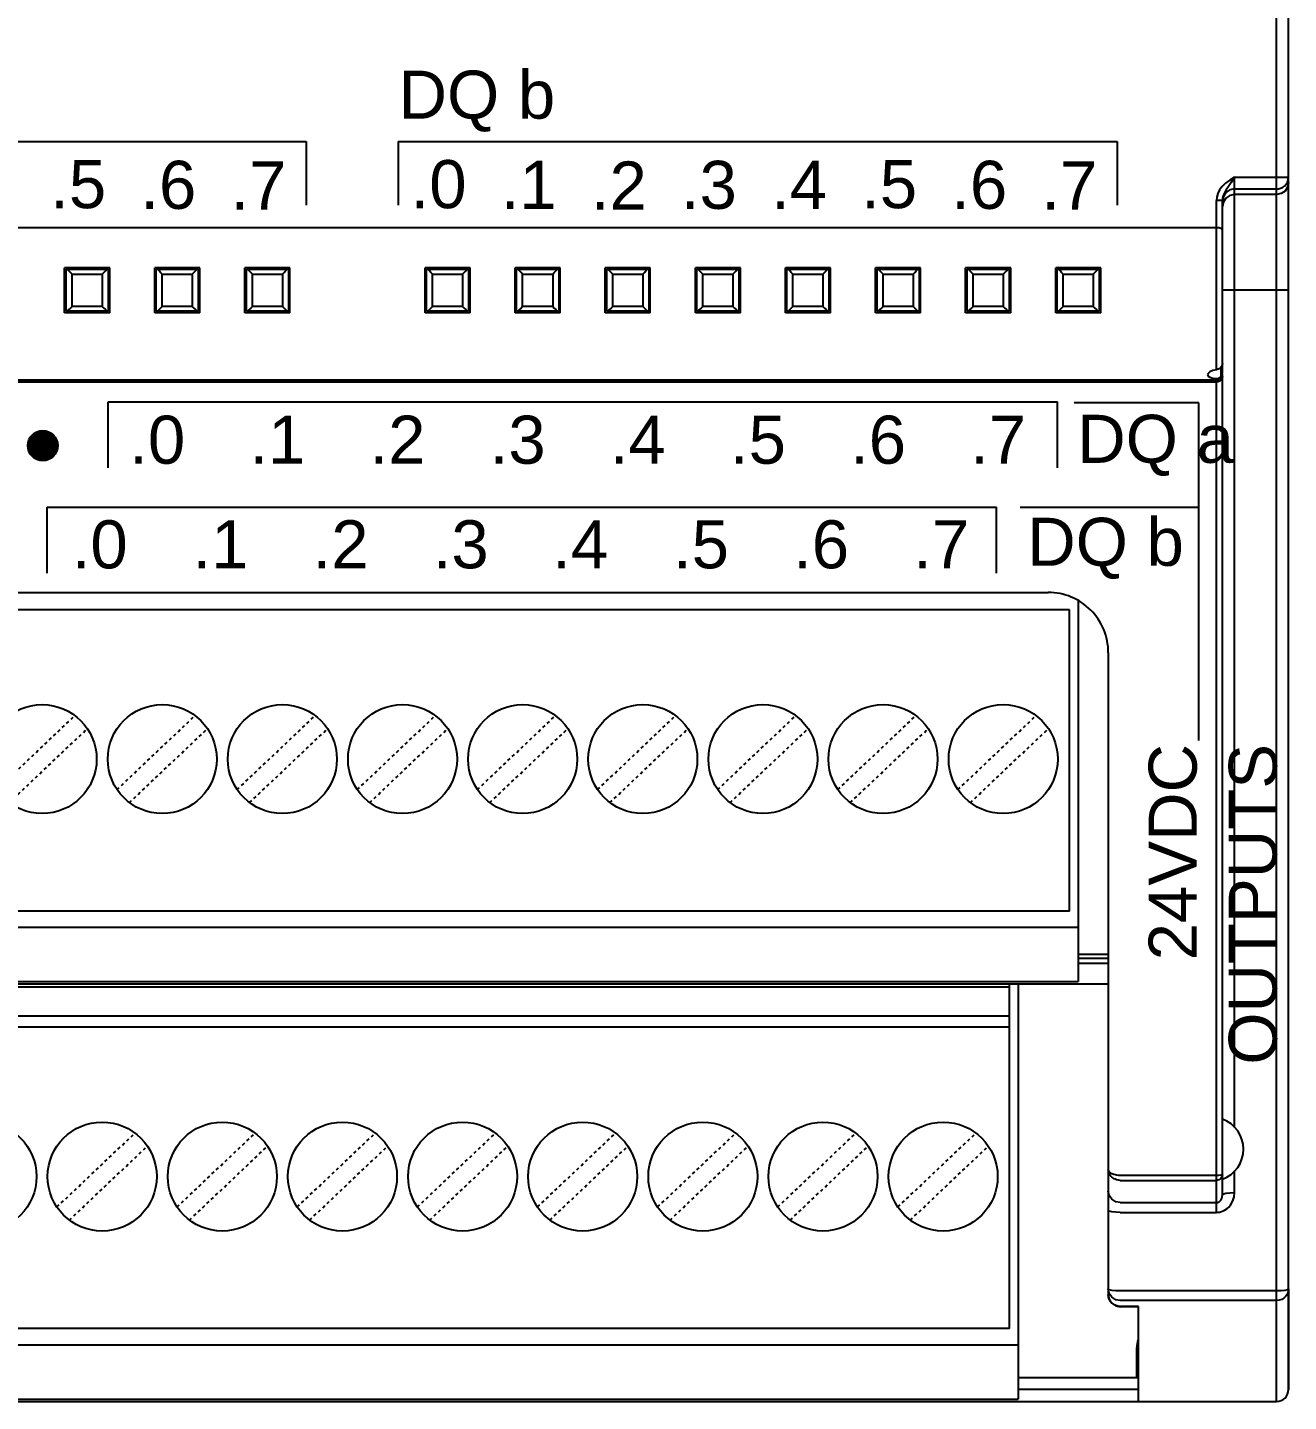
# Model space of a CAD drawing. Header units: inches. Extents: x 57 to 2760, y -193 to 2149.
# Drawn here: x 327.99 to 369.97, y 1373.68 to 1419.43 of the extents above; entities that cross this region are included whole.
import ezdxf

# ---------------------------------------------------------------- set-up
doc = ezdxf.new("R2010")
doc.units = ezdxf.units.IN
doc.header["$MEASUREMENT"] = 0
doc.linetypes.add('DOT', pattern=[0.2, 0.1, -0.1])
doc.styles.get("Standard").update_dxf_attribs({"font": 'arial.ttf'})

msp = doc.modelspace()

# ---------------------------------------------------------------- linework, layer by layer
at = {"color": 7, "linetype": 'Continuous'}
for p, q in [((369.57329, 1373.68422), (369.57329, 1473.68422)), ((369.97329, 1374.08422), (369.97329, 1473.28422)), ((369.97329, 1414.27052), (369.97329, 1433.09792)), ((368.17329, 1382.807), (368.17329, 1414.44652)), ((368.17329, 1414.44652), (369.57329, 1414.44652)), ((369.9639, 1414.3695), (369.97329, 1414.45532)), ((367.77329, 1407.93337), (367.77329, 1413.67634)), ((368.17329, 1414.05684), (369.57329, 1414.05684)), ((369.57329, 1413.87204), (368.17329, 1413.87204)), ((367.67329, 1413.67221), (367.57329, 1413.67157)), ((367.57329, 1408.03858), (367.57329, 1413.67157)), ((367.80373, 1413.62605), (367.77329, 1413.47356)), ((367.57329, 1412.76809), (302.37329, 1412.76809)), ((329.22329, 1409.93422), (329.22329, 1411.43422)), ((330.72329, 1411.43422), (329.22329, 1411.43422)), ((330.72329, 1409.93422), (330.72329, 1411.43422)), ((332.22329, 1409.93422), (332.22329, 1411.43422)), ((333.72329, 1411.43422), (332.22329, 1411.43422)), ((333.72329, 1409.93422), (333.72329, 1411.43422)), ((335.22329, 1409.93422), (335.22329, 1411.43422)), ((336.72329, 1411.43422), (335.22329, 1411.43422)), ((336.72329, 1409.93422), (336.72329, 1411.43422)), ((341.22329, 1409.93422), (341.22329, 1411.43422)), ((342.72329, 1411.43422), (341.22329, 1411.43422)), ((342.72329, 1409.93422), (342.72329, 1411.43422)), ((344.22329, 1409.93422), (344.22329, 1411.43422)), ((345.72329, 1411.43422), (344.22329, 1411.43422)), ((345.72329, 1409.93422), (345.72329, 1411.43422)), ((347.22329, 1409.93422), (347.22329, 1411.43422)), ((348.72329, 1411.43422), (347.22329, 1411.43422)), ((348.72329, 1409.93422), (348.72329, 1411.43422)), ((350.22329, 1409.93422), (350.22329, 1411.43422)), ((351.72329, 1411.43422), (350.22329, 1411.43422)), ((351.72329, 1409.93422), (351.72329, 1411.43422)), ((353.22329, 1409.93422), (353.22329, 1411.43422)), ((354.72329, 1411.43422), (353.22329, 1411.43422)), ((354.72329, 1409.93422), (354.72329, 1411.43422)), ((356.22329, 1409.93422), (356.22329, 1411.43422)), ((357.72329, 1411.43422), (356.22329, 1411.43422)), ((357.72329, 1409.93422), (357.72329, 1411.43422)), ((359.22329, 1409.93422), (359.22329, 1411.43422)), ((360.72329, 1411.43422), (359.22329, 1411.43422)), ((360.72329, 1409.93422), (360.72329, 1411.43422)), ((362.22329, 1409.93422), (362.22329, 1411.43422)), ((363.72329, 1411.43422), (362.22329, 1411.43422)), ((363.72329, 1409.93422), (363.72329, 1411.43422)), ((329.27329, 1409.98422), (329.27329, 1411.38422)), ((329.27329, 1411.38422), (330.67329, 1411.38422)), ((329.47329, 1411.21993), (330.47329, 1411.21993)), ((329.47336, 1410.1485), (329.47336, 1411.21993)), ((330.47321, 1411.21993), (330.47321, 1410.1485)), ((330.67329, 1411.38422), (330.67329, 1409.98422)), ((332.27329, 1409.98422), (332.27329, 1411.38422)), ((332.27329, 1411.38422), (333.67329, 1411.38422)), ((332.47329, 1411.21993), (333.47329, 1411.21993)), ((332.47336, 1410.1485), (332.47336, 1411.21993)), ((333.47321, 1411.21993), (333.47321, 1410.1485)), ((333.67329, 1411.38422), (333.67329, 1409.98422)), ((335.27329, 1409.98422), (335.27329, 1411.38422)), ((335.27329, 1411.38422), (336.67329, 1411.38422)), ((335.47329, 1411.21993), (336.47329, 1411.21993)), ((335.47336, 1410.1485), (335.47336, 1411.21993)), ((336.47321, 1411.21993), (336.47321, 1410.1485)), ((336.67329, 1411.38422), (336.67329, 1409.98422)), ((336.67329, 1411.18422), (336.72329, 1411.18422)), ((341.22329, 1411.18422), (341.27329, 1411.18422)), ((341.27329, 1409.98422), (341.27329, 1411.38422)), ((341.27329, 1411.38422), (342.67329, 1411.38422)), ((341.47329, 1411.21993), (342.47329, 1411.21993)), ((341.47336, 1410.1485), (341.47336, 1411.21993)), ((342.47321, 1411.21993), (342.47321, 1410.1485)), ((342.67329, 1411.38422), (342.67329, 1409.98422)), ((344.27329, 1409.98422), (344.27329, 1411.38422)), ((344.27329, 1411.38422), (345.67329, 1411.38422)), ((344.47329, 1411.21993), (345.47329, 1411.21993)), ((344.47336, 1410.1485), (344.47336, 1411.21993)), ((345.47321, 1411.21993), (345.47321, 1410.1485)), ((345.67329, 1411.38422), (345.67329, 1409.98422)), ((347.27329, 1409.98422), (347.27329, 1411.38422)), ((347.27329, 1411.38422), (348.67329, 1411.38422)), ((347.47329, 1411.21993), (348.47329, 1411.21993)), ((347.47336, 1410.1485), (347.47336, 1411.21993)), ((348.47321, 1411.21993), (348.47321, 1410.1485)), ((348.67329, 1411.38422), (348.67329, 1409.98422)), ((350.27329, 1409.98422), (350.27329, 1411.38422)), ((350.27329, 1411.38422), (351.67329, 1411.38422)), ((350.47329, 1411.21993), (351.47329, 1411.21993)), ((350.47336, 1410.1485), (350.47336, 1411.21993)), ((351.47321, 1411.21993), (351.47321, 1410.1485)), ((351.67329, 1411.38422), (351.67329, 1409.98422)), ((353.27329, 1409.98422), (353.27329, 1411.38422)), ((353.27329, 1411.38422), (354.67329, 1411.38422)), ((353.47329, 1411.21993), (354.47329, 1411.21993)), ((353.47336, 1410.1485), (353.47336, 1411.21993)), ((354.47321, 1411.21993), (354.47321, 1410.1485)), ((354.67329, 1411.38422), (354.67329, 1409.98422)), ((356.27329, 1409.98422), (356.27329, 1411.38422)), ((356.27329, 1411.38422), (357.67329, 1411.38422)), ((356.47329, 1411.21993), (357.47329, 1411.21993)), ((356.47336, 1410.1485), (356.47336, 1411.21993)), ((357.47321, 1411.21993), (357.47321, 1410.1485)), ((357.67329, 1411.38422), (357.67329, 1409.98422)), ((359.27329, 1409.98422), (359.27329, 1411.38422)), ((359.27329, 1411.38422), (360.67329, 1411.38422)), ((359.47329, 1411.21993), (360.47329, 1411.21993)), ((359.47336, 1410.1485), (359.47336, 1411.21993)), ((360.47321, 1411.21993), (360.47321, 1410.1485)), ((360.67329, 1411.38422), (360.67329, 1409.98422)), ((362.27329, 1409.98422), (362.27329, 1411.38422)), ((362.27329, 1411.38422), (363.67329, 1411.38422)), ((362.47329, 1411.21993), (363.47329, 1411.21993)), ((362.47336, 1410.1485), (362.47336, 1411.21993)), ((363.47321, 1411.21993), (363.47321, 1410.1485)), ((363.67329, 1411.38422), (363.67329, 1409.98422)), ((363.67329, 1411.18422), (363.72329, 1411.18422)), ((369.97329, 1410.68422), (367.77329, 1410.68422)), ((330.47329, 1410.1485), (329.47329, 1410.1485)), ((333.47329, 1410.1485), (332.47329, 1410.1485)), ((336.47329, 1410.1485), (335.47329, 1410.1485)), ((336.67329, 1410.18422), (336.72329, 1410.18422)), ((341.22329, 1410.18422), (341.27329, 1410.18422)), ((342.47329, 1410.1485), (341.47329, 1410.1485)), ((345.47329, 1410.1485), (344.47329, 1410.1485)), ((348.47329, 1410.1485), (347.47329, 1410.1485)), ((351.47329, 1410.1485), (350.47329, 1410.1485)), ((354.47329, 1410.1485), (353.47329, 1410.1485)), ((357.47329, 1410.1485), (356.47329, 1410.1485)), ((360.47329, 1410.1485), (359.47329, 1410.1485)), ((363.47329, 1410.1485), (362.47329, 1410.1485)), ((363.67329, 1410.18422), (363.72329, 1410.18422)), ((330.72329, 1409.93422), (329.22329, 1409.93422)), ((330.67329, 1409.98422), (329.27329, 1409.98422)), ((333.72329, 1409.93422), (332.22329, 1409.93422)), ((333.67329, 1409.98422), (332.27329, 1409.98422)), ((336.72329, 1409.93422), (335.22329, 1409.93422)), ((336.67329, 1409.98422), (335.27329, 1409.98422)), ((342.72329, 1409.93422), (341.22329, 1409.93422)), ((342.67329, 1409.98422), (341.27329, 1409.98422)), ((345.72329, 1409.93422), (344.22329, 1409.93422)), ((345.67329, 1409.98422), (344.27329, 1409.98422)), ((348.72329, 1409.93422), (347.22329, 1409.93422)), ((348.67329, 1409.98422), (347.27329, 1409.98422)), ((351.72329, 1409.93422), (350.22329, 1409.93422)), ((351.67329, 1409.98422), (350.27329, 1409.98422)), ((354.72329, 1409.93422), (353.22329, 1409.93422)), ((354.67329, 1409.98422), (353.27329, 1409.98422)), ((357.72329, 1409.93422), (356.22329, 1409.93422)), ((357.67329, 1409.98422), (356.27329, 1409.98422)), ((360.72329, 1409.93422), (359.22329, 1409.93422)), ((360.67329, 1409.98422), (359.27329, 1409.98422)), ((363.72329, 1409.93422), (362.22329, 1409.93422)), ((363.67329, 1409.98422), (362.27329, 1409.98422)), ((367.57329, 1379.98165), (367.57329, 1407.74837)), ((367.72329, 1408.11532), (367.72329, 1407.8075)), ((367.75806, 1407.81863), (367.77329, 1407.89487)), ((367.77329, 1407.81211), (367.76272, 1407.75315)), ((367.77329, 1380.56805), (367.77329, 1407.89487)), ((367.77329, 1407.81211), (367.77329, 1407.89487)), ((367.57329, 1407.69563), (302.37329, 1407.69563)), ((367.57329, 1407.62824), (302.37329, 1407.62824)), ((327.99722, 1405.49326), (328.51172, 1406.00777)), ((327.99975, 1405.5422), (328.46279, 1406.00524)), ((328.00492, 1405.45456), (328.55043, 1406.00007)), ((328.01127, 1405.60013), (328.40486, 1405.99372)), ((328.01261, 1405.41585), (328.58913, 1405.99237)), ((328.02031, 1405.37715), (328.62784, 1405.98467)), ((328.02279, 1405.65805), (328.34693, 1405.98219)), ((328.02801, 1405.33844), (328.66654, 1405.97697)), ((328.04142, 1405.30545), (328.69954, 1405.96357)), ((328.05307, 1405.73474), (328.27025, 1405.95191)), ((328.06001, 1405.27763), (328.72736, 1405.94498)), ((328.07859, 1405.24981), (328.75517, 1405.92639)), ((328.09718, 1405.222), (328.78299, 1405.90781)), ((328.11577, 1405.19418), (328.81081, 1405.88922)), ((328.13435, 1405.16636), (328.83862, 1405.87063)), ((328.15933, 1405.14494), (328.86005, 1405.84565)), ((328.18715, 1405.12635), (328.87863, 1405.81783)), ((328.21497, 1405.10777), (328.89722, 1405.79002)), ((328.24279, 1405.08918), (328.91581, 1405.7622)), ((328.2706, 1405.07059), (328.93439, 1405.73438)), ((328.29842, 1405.05201), (328.95298, 1405.70657)), ((328.33562, 1405.0428), (328.96219, 1405.66937)), ((328.37432, 1405.0351), (328.96989, 1405.63066)), ((328.41303, 1405.0274), (328.97759, 1405.59196)), ((328.45173, 1405.0197), (328.98528, 1405.55325)), ((328.49044, 1405.012), (328.99298, 1405.51455)), ((328.54678, 1405.02195), (328.98304, 1405.4582)), ((328.60471, 1405.03347), (328.97152, 1405.40028)), ((328.66264, 1405.04499), (328.96, 1405.34235)), ((328.77092, 1405.10687), (328.89812, 1405.23407)), ((316.97338, 1400.62222), (361.97329, 1400.62222)), ((362.68329, 1400.04622), (318.26329, 1400.04622)), ((362.68329, 1390.01422), (362.68329, 1400.04622)), ((362.97329, 1400.35427), (362.97329, 1387.66422)), ((363.97329, 1398.62222), (363.97329, 1377.23786)), ((362.68329, 1390.01422), (318.26329, 1390.01422)), ((317.97329, 1389.47422), (362.97329, 1389.47422)), ((362.97329, 1388.58422), (363.97329, 1388.58422)), ((362.97329, 1388.4417), (363.97329, 1388.4417)), ((362.97329, 1388.28422), (363.97329, 1388.28422)), ((317.97329, 1387.66422), (362.97329, 1387.66422)), ((363.97329, 1387.57949), (314.97329, 1387.57949)), ((360.68329, 1387.47822), (316.26329, 1387.47822)), ((360.68329, 1376.11422), (360.68329, 1387.57949)), ((360.97329, 1387.57949), (360.97329, 1373.76422)), ((360.68329, 1386.51333), (316.26329, 1386.51333)), ((360.68329, 1386.14622), (316.26329, 1386.14622)), ((364.37329, 1381.22138), (367.57329, 1381.22138)), ((368.17329, 1380.62822), (368.17329, 1381.36144)), ((364.37329, 1381.04854), (367.57329, 1381.04854)), ((364.37329, 1380.30655), (367.57329, 1380.30655)), ((364.37329, 1379.98165), (367.57329, 1379.98165)), ((364.00389, 1377.2842), (363.97329, 1377.4325)), ((369.57329, 1377.3658), (364.37329, 1377.3658)), ((369.97329, 1377.4325), (369.97329, 1374.08422)), ((364.22208, 1376.86754), (364.37329, 1376.83786)), ((369.57329, 1377.04595), (364.37329, 1377.04595)), ((364.97329, 1376.85052), (364.37329, 1376.85052)), ((364.97329, 1376.83786), (364.37329, 1376.83786)), ((364.97329, 1373.68422), (364.97329, 1376.85052)), ((360.68329, 1376.11422), (316.26329, 1376.11422)), ((315.97329, 1375.57422), (360.97329, 1375.57422)), ((364.92329, 1374.48422), (364.92329, 1375.48422)), ((364.97329, 1375.6206), (364.94488, 1375.6206)), ((360.97329, 1374.48422), (364.97329, 1374.48422)), ((364.97329, 1374.08422), (360.97329, 1374.08422)), ((300.37329, 1373.68422), (369.57329, 1373.68422)), ((315.97329, 1373.76422), (360.97329, 1373.76422))]:
    msp.add_line(p, q, dxfattribs=at)
for p, q in [((313.32887, 1415.63612), (337.26797, 1415.63612)), ((337.26797, 1415.63612), (337.26797, 1413.52009)), ((340.32887, 1415.63612), (364.26797, 1415.63612)), ((340.32887, 1415.63612), (340.32887, 1413.52009)), ((364.26797, 1415.63612), (364.26797, 1413.52009)), ((330.67526, 1406.96678), (362.28262, 1406.96678)), ((330.67526, 1404.77219), (330.67526, 1406.96678)), ((362.28262, 1404.77219), (362.28262, 1406.96678)), ((366.98562, 1406.94138), (362.83286, 1406.94138)), ((366.98562, 1395.68973), (366.98562, 1406.94138)), ((328.64037, 1401.26474), (328.64037, 1403.45933)), ((328.64037, 1403.45933), (360.24773, 1403.45933)), ((360.24773, 1401.26474), (360.24773, 1403.45933)), ((366.98562, 1403.4463), (361.03332, 1403.4463))]:
    msp.add_line(p, q)
at = {"linetype": 'DOT'}
for p, q in [((326.96743, 1394.06099), (329.56651, 1396.52304)), ((330.96743, 1394.06099), (333.56651, 1396.52304)), ((334.96743, 1394.06099), (337.56651, 1396.52304)), ((338.96743, 1394.06099), (341.56651, 1396.52304)), ((342.96743, 1394.06099), (345.56651, 1396.52304)), ((346.96743, 1394.06099), (349.56651, 1396.52304)), ((350.96743, 1394.06099), (353.56651, 1396.52304)), ((354.96743, 1394.06099), (357.56651, 1396.52304)), ((358.96743, 1394.06099), (361.56651, 1396.52304)), ((327.38006, 1393.6254), (329.97914, 1396.08745)), ((331.38006, 1393.6254), (333.97914, 1396.08745)), ((335.38006, 1393.6254), (337.97914, 1396.08745)), ((339.38006, 1393.6254), (341.97914, 1396.08745)), ((343.38006, 1393.6254), (345.97914, 1396.08745)), ((347.38006, 1393.6254), (349.97914, 1396.08745)), ((351.38006, 1393.6254), (353.97914, 1396.08745)), ((355.38006, 1393.6254), (357.97914, 1396.08745)), ((359.38006, 1393.6254), (361.97914, 1396.08745)), ((328.96743, 1380.16099), (331.56651, 1382.62304)), ((332.96743, 1380.16099), (335.56651, 1382.62304)), ((336.96743, 1380.16099), (339.56651, 1382.62304)), ((340.96743, 1380.16099), (343.56651, 1382.62304)), ((344.96743, 1380.16099), (347.56651, 1382.62304)), ((348.96743, 1380.16099), (351.56651, 1382.62304)), ((352.96743, 1380.16099), (355.56651, 1382.62304)), ((356.96743, 1380.16099), (359.56651, 1382.62304)), ((329.38006, 1379.7254), (331.97914, 1382.18745)), ((333.38006, 1379.7254), (335.97914, 1382.18745)), ((337.38006, 1379.7254), (339.97914, 1382.18745)), ((341.38006, 1379.7254), (343.97914, 1382.18745)), ((345.38006, 1379.7254), (347.97914, 1382.18745)), ((349.38006, 1379.7254), (351.97914, 1382.18745)), ((353.38006, 1379.7254), (355.97914, 1382.18745)), ((357.38006, 1379.7254), (359.97914, 1382.18745))]:
    msp.add_line(p, q, dxfattribs=at)
at = {"color": 7, "linetype": 'Continuous'}
for points in [[(368.17329, 1414.44652), (368.01548, 1414.35216), (367.87764, 1414.2535), (367.76281, 1414.14418), (367.67494, 1414.02557), (367.6157, 1413.90352), (367.58311, 1413.78385), (367.57329, 1413.67157)], [(368.17329, 1414.44652), (368.06801, 1414.27039), (367.97628, 1414.1346), (367.89981, 1414.02553), (367.84113, 1413.92868), (367.80158, 1413.83838), (367.77983, 1413.75386), (367.77329, 1413.67634)], [(369.57329, 1414.44652), (369.72692, 1414.4472), (369.85707, 1414.44912), (369.94361, 1414.45199), (369.97329, 1414.45532)], [(369.57329, 1414.05684), (369.63696, 1414.06192), (369.70397, 1414.07871), (369.77138, 1414.10914), (369.83556, 1414.15445), (369.89206, 1414.21461), (369.93612, 1414.28758), (369.9639, 1414.3695)], [(369.97329, 1414.27052), (369.94284, 1414.11803), (369.85613, 1413.98875), (369.72636, 1413.90237), (369.57329, 1413.87204)], [(367.77329, 1413.67634), (367.74649, 1413.67396), (367.67329, 1413.67221)], [(368.17329, 1414.05684), (368.02021, 1414.02651), (367.89044, 1413.94013), (367.80373, 1413.81085), (367.77674, 1413.67565)], [(368.17329, 1413.87204), (368.02021, 1413.84171), (367.89044, 1413.75533), (367.80373, 1413.62605)], [(367.77329, 1412.68778), (367.75938, 1412.7176), (367.71809, 1412.74354), (367.65323, 1412.76153), (367.57329, 1412.76809)], [(329.47329, 1411.21993), (329.41909, 1411.27501), (329.36659, 1411.32975), (329.31595, 1411.38422)], [(330.47329, 1411.21993), (330.52748, 1411.27501), (330.57997, 1411.32975), (330.63062, 1411.38422)], [(332.47329, 1411.21993), (332.4191, 1411.275), (332.3666, 1411.32975), (332.31595, 1411.38422)], [(333.47329, 1411.21993), (333.52747, 1411.275), (333.57997, 1411.32975), (333.63062, 1411.38422)], [(335.47329, 1411.21993), (335.4191, 1411.275), (335.3666, 1411.32974), (335.31595, 1411.38422)], [(336.47329, 1411.21993), (336.52747, 1411.275), (336.57997, 1411.32974), (336.63062, 1411.38422)], [(341.47329, 1411.21993), (341.41903, 1411.27507), (341.36654, 1411.32981), (341.31595, 1411.38422)], [(342.47329, 1411.21993), (342.52754, 1411.27507), (342.58003, 1411.32981), (342.63062, 1411.38422)], [(344.47329, 1411.21993), (344.41904, 1411.27505), (344.36655, 1411.3298), (344.31595, 1411.38422)], [(345.47329, 1411.21993), (345.52753, 1411.27505), (345.58002, 1411.3298), (345.63062, 1411.38422)], [(347.47329, 1411.21993), (347.41906, 1411.27504), (347.36656, 1411.32979), (347.31595, 1411.38422)], [(348.47329, 1411.21993), (348.52751, 1411.27504), (348.58001, 1411.32979), (348.63062, 1411.38422)], [(350.47329, 1411.21993), (350.41907, 1411.27503), (350.36658, 1411.32977), (350.31595, 1411.38422)], [(351.47329, 1411.21993), (351.5275, 1411.27503), (351.57999, 1411.32977), (351.63062, 1411.38422)], [(353.47329, 1411.21993), (353.41908, 1411.27502), (353.36659, 1411.32976), (353.31595, 1411.38422)], [(354.47329, 1411.21993), (354.52749, 1411.27502), (354.57998, 1411.32976), (354.63062, 1411.38422)], [(356.47329, 1411.21993), (356.41909, 1411.27501), (356.36659, 1411.32975), (356.31595, 1411.38422)], [(357.47329, 1411.21993), (357.52748, 1411.27501), (357.57997, 1411.32975), (357.63062, 1411.38422)], [(359.47329, 1411.21993), (359.4191, 1411.275), (359.3666, 1411.32975), (359.31595, 1411.38422)], [(360.47329, 1411.21993), (360.52747, 1411.275), (360.57997, 1411.32975), (360.63062, 1411.38422)], [(362.47329, 1411.21993), (362.4191, 1411.275), (362.3666, 1411.32974), (362.31595, 1411.38422)], [(363.47329, 1411.21993), (363.52747, 1411.275), (363.57997, 1411.32974), (363.63062, 1411.38422)], [(329.47329, 1410.1485), (329.41909, 1410.09343), (329.36659, 1410.03868), (329.31595, 1409.98422)], [(330.47329, 1410.1485), (330.52748, 1410.09343), (330.57997, 1410.03868), (330.63062, 1409.98422)], [(332.47329, 1410.1485), (332.4191, 1410.09344), (332.3666, 1410.03869), (332.31595, 1409.98422)], [(333.47329, 1410.1485), (333.52747, 1410.09344), (333.57997, 1410.03869), (333.63062, 1409.98422)], [(335.47329, 1410.1485), (335.4191, 1410.09344), (335.3666, 1410.03869), (335.31595, 1409.98422)], [(336.47329, 1410.1485), (336.52747, 1410.09344), (336.57997, 1410.03869), (336.63062, 1409.98422)], [(341.47329, 1410.1485), (341.41903, 1410.09337), (341.36654, 1410.03862), (341.31595, 1409.98422)], [(342.47329, 1410.1485), (342.52754, 1410.09337), (342.58003, 1410.03862), (342.63062, 1409.98422)], [(344.47329, 1410.1485), (344.41904, 1410.09338), (344.36655, 1410.03864), (344.31595, 1409.98422)], [(345.47329, 1410.1485), (345.52753, 1410.09338), (345.58002, 1410.03864), (345.63062, 1409.98422)], [(347.47329, 1410.1485), (347.41906, 1410.0934), (347.36656, 1410.03865), (347.31595, 1409.98422)], [(348.47329, 1410.1485), (348.52751, 1410.0934), (348.58001, 1410.03865), (348.63062, 1409.98422)], [(350.47329, 1410.1485), (350.41907, 1410.09341), (350.36658, 1410.03866), (350.31595, 1409.98422)], [(351.47329, 1410.1485), (351.5275, 1410.09341), (351.57999, 1410.03866), (351.63062, 1409.98422)], [(353.47329, 1410.1485), (353.41908, 1410.09342), (353.36659, 1410.03868), (353.31595, 1409.98422)], [(354.47329, 1410.1485), (354.52749, 1410.09342), (354.57998, 1410.03868), (354.63062, 1409.98422)], [(356.47329, 1410.1485), (356.41909, 1410.09343), (356.36659, 1410.03868), (356.31595, 1409.98422)], [(357.47329, 1410.1485), (357.52748, 1410.09343), (357.57997, 1410.03868), (357.63062, 1409.98422)], [(359.47329, 1410.1485), (359.4191, 1410.09344), (359.3666, 1410.03869), (359.31595, 1409.98422)], [(360.47329, 1410.1485), (360.52747, 1410.09344), (360.57997, 1410.03869), (360.63062, 1409.98422)], [(362.47329, 1410.1485), (362.4191, 1410.09344), (362.3666, 1410.03869), (362.31595, 1409.98422)], [(363.47329, 1410.1485), (363.52747, 1410.09344), (363.57997, 1410.03869), (363.63062, 1409.98422)], [(367.77329, 1408.24119), (367.76041, 1408.17399), (367.72329, 1408.11532)], [(367.57329, 1408.03858), (367.45157, 1408.00805), (367.35544, 1407.96434), (367.29424, 1407.91444), (367.27329, 1407.86514)], [(367.27329, 1407.86514), (367.29424, 1407.82161), (367.35544, 1407.78703), (367.45157, 1407.76268), (367.57329, 1407.74837)], [(367.72329, 1408.11532), (367.65515, 1408.06509), (367.57329, 1408.03858)], [(367.57329, 1407.69563), (367.64982, 1407.7108), (367.71471, 1407.75399), (367.75806, 1407.81863)], [(367.57329, 1407.74837), (367.65516, 1407.76082), (367.72329, 1407.8075)], [(367.76272, 1407.75315), (367.73344, 1407.70197), (367.68978, 1407.66265), (367.63496, 1407.6372), (367.57329, 1407.62824)], [(367.72329, 1407.8075), (367.76041, 1407.86617), (367.77329, 1407.93337)], [(364.37327, 1381.04854), (364.30836, 1381.05319), (364.25092, 1381.06535), (364.20076, 1381.08284), (364.15735, 1381.10403), (364.11992, 1381.12786), (364.08755, 1381.15381), (364.05917, 1381.1821), (364.03418, 1381.21323), (364.01294, 1381.247), (363.99598, 1381.28279), (363.98364, 1381.31996), (363.97604, 1381.35811), (363.97329, 1381.39927)], [(363.97329, 1381.39925), (363.97604, 1381.37838), (363.98364, 1381.35904), (363.99597, 1381.3402), (364.01293, 1381.32205), (364.03417, 1381.30493), (364.05916, 1381.28914), (364.08753, 1381.27479), (364.11989, 1381.26163), (364.15732, 1381.24954), (364.20071, 1381.23879), (364.25086, 1381.22992), (364.3083, 1381.22375), (364.37319, 1381.22139)], [(367.77329, 1381.24173), (367.75806, 1381.1678), (367.71471, 1381.10512), (367.64982, 1381.06325), (367.57329, 1381.04854)], [(367.57329, 1381.22138), (367.65007, 1381.22294), (367.71534, 1381.22741), (367.75842, 1381.23403), (367.77329, 1381.24173)], [(364.37329, 1380.30655), (364.22021, 1380.33596), (364.09044, 1380.41972), (364.00373, 1380.54506), (363.97329, 1380.69292)], [(367.57329, 1379.98165), (367.62827, 1379.98437), (367.68464, 1379.99289), (367.74261, 1380.00794), (367.80213, 1380.03054), (367.86285, 1380.06196), (367.9239, 1380.10357), (367.98373, 1380.15667), (368.0404, 1380.2225), (368.09132, 1380.30207), (368.13322, 1380.39598), (368.16224, 1380.50476), (368.17329, 1380.62822)], [(367.57329, 1380.30655), (367.59162, 1380.30765), (367.61041, 1380.3111), (367.62973, 1380.31719), (367.64957, 1380.32634), (367.66981, 1380.33906), (367.69016, 1380.35589), (367.7101, 1380.37737), (367.72898, 1380.40399), (367.74595, 1380.43617), (367.75992, 1380.47414), (367.7696, 1380.51812), (367.77329, 1380.56805)], [(368.17329, 1380.62822), (368.02021, 1380.62364), (367.89044, 1380.6106), (367.80373, 1380.59108), (367.77329, 1380.56805)], [(364.37329, 1379.98165), (364.22021, 1379.98633), (364.09044, 1379.99965), (364.00373, 1380.01959), (363.97329, 1380.04311)], [(364.37329, 1377.3658), (364.22118, 1377.37081), (364.09095, 1377.38525), (364.00389, 1377.40691), (363.97329, 1377.4325)], [(363.97329, 1377.23786), (364.00268, 1377.08735), (364.08973, 1376.95573), (364.22208, 1376.86754)], [(364.37329, 1376.85052), (364.25765, 1376.86706), (364.1504, 1376.91623), (364.05728, 1377.00039), (363.99443, 1377.1136), (363.97329, 1377.23786)], [(364.37329, 1377.04595), (364.22118, 1377.07499), (364.09095, 1377.15868), (364.00389, 1377.2842)], [(369.97329, 1377.4325), (369.94317, 1377.40711), (369.85654, 1377.3854), (369.72663, 1377.37089), (369.57329, 1377.3658)], [(369.97329, 1377.4325), (369.96881, 1377.37481), (369.95361, 1377.31275), (369.92525, 1377.24884), (369.88184, 1377.18651), (369.8224, 1377.13006), (369.7482, 1377.08487), (369.66323, 1377.05585), (369.57329, 1377.04595)]]:
    msp.add_lwpolyline(points, dxfattribs=at)
for centre, radius in [((328.49362, 1405.51137), 0.5), ((328.47329, 1395.07422), 1.815), ((332.47329, 1395.07422), 1.815), ((336.47329, 1395.07422), 1.815), ((340.47329, 1395.07422), 1.815), ((344.47329, 1395.07422), 1.815), ((348.47329, 1395.07422), 1.815), ((352.47329, 1395.07422), 1.815), ((356.47329, 1395.07422), 1.815), ((360.47329, 1395.07422), 1.815), ((326.47329, 1381.17422), 1.815), ((330.47329, 1381.17422), 1.815), ((334.47329, 1381.17422), 1.815), ((338.47329, 1381.17422), 1.815), ((342.47329, 1381.17422), 1.815), ((346.47329, 1381.17422), 1.815), ((350.47329, 1381.17422), 1.815), ((354.47329, 1381.17422), 1.815), ((358.47329, 1381.17422), 1.815)]:
    msp.add_circle(centre, radius, dxfattribs=at)
for centre, radius, start, end in [((329.07329, 1411.38422), 0.2, 320.490381, 0), ((330.87329, 1411.38422), 0.2, 180, 219.509619), ((330.87329, 1411.38422), 0.2, 210, 219.509619), ((332.07329, 1411.38422), 0.2, 320.490381, 0), ((333.87329, 1411.38422), 0.2, 180, 219.509619), ((333.87329, 1411.38422), 0.2, 210, 219.509619), ((335.07329, 1411.38422), 0.2, 320.490381, 0), ((342.87329, 1411.38422), 0.2, 180, 219.509619), ((342.87329, 1411.38422), 0.2, 210, 219.509619), ((344.07329, 1411.38422), 0.2, 320.490381, 0), ((345.87329, 1411.38422), 0.2, 180, 219.509619), ((345.87329, 1411.38422), 0.2, 210, 219.509619), ((347.07329, 1411.38422), 0.2, 320.490381, 0), ((348.87329, 1411.38422), 0.2, 180, 219.509619), ((348.87329, 1411.38422), 0.2, 210, 219.509619), ((350.07329, 1411.38422), 0.2, 320.490381, 0), ((351.87329, 1411.38422), 0.2, 180, 219.509619), ((351.87329, 1411.38422), 0.2, 210, 219.509619), ((353.07329, 1411.38422), 0.2, 320.490381, 0), ((354.87329, 1411.38422), 0.2, 180, 219.509619), ((354.87329, 1411.38422), 0.2, 210, 219.509619), ((356.07329, 1411.38422), 0.2, 320.490381, 0), ((357.87329, 1411.38422), 0.2, 180, 219.509619), ((357.87329, 1411.38422), 0.2, 210, 219.509619), ((359.07329, 1411.38422), 0.2, 320.490381, 0), ((360.87329, 1411.38422), 0.2, 180, 219.509619), ((360.87329, 1411.38422), 0.2, 210, 219.509619), ((362.07329, 1411.38422), 0.2, 320.490381, 0), ((329.07329, 1409.98422), 0.2, 0, 39.509599), ((329.07329, 1409.98422), 0.2, 0, 39.509619), ((330.87329, 1409.98422), 0.2, 140.490381, 180), ((330.87329, 1409.98422), 0.2, 140.490381, 150), ((332.07329, 1409.98422), 0.2, 0, 39.509599), ((332.07329, 1409.98422), 0.2, 0, 39.509619), ((333.87329, 1409.98422), 0.2, 140.490381, 180), ((333.87329, 1409.98422), 0.2, 140.490381, 150), ((335.07329, 1409.98422), 0.2, 0, 39.509599), ((335.07329, 1409.98422), 0.2, 0, 39.509619), ((342.87329, 1409.98422), 0.2, 140.490381, 180), ((342.87329, 1409.98422), 0.2, 140.490381, 150), ((344.07329, 1409.98422), 0.2, 0, 39.509599), ((344.07329, 1409.98422), 0.2, 0, 39.509619), ((345.87329, 1409.98422), 0.2, 140.490381, 180), ((345.87329, 1409.98422), 0.2, 140.490381, 150), ((347.07329, 1409.98422), 0.2, 0, 39.509599), ((347.07329, 1409.98422), 0.2, 0, 39.509619), ((348.87329, 1409.98422), 0.2, 140.490381, 180), ((348.87329, 1409.98422), 0.2, 140.490381, 150), ((350.07329, 1409.98422), 0.2, 0, 39.509599), ((350.07329, 1409.98422), 0.2, 0, 39.509619), ((351.87329, 1409.98422), 0.2, 140.490381, 180), ((351.87329, 1409.98422), 0.2, 140.490381, 150), ((353.07329, 1409.98422), 0.2, 0, 39.509599), ((353.07329, 1409.98422), 0.2, 0, 39.509619), ((354.87329, 1409.98422), 0.2, 140.490381, 180), ((354.87329, 1409.98422), 0.2, 140.490381, 150), ((356.07329, 1409.98422), 0.2, 0, 39.509599), ((356.07329, 1409.98422), 0.2, 0, 39.509619), ((357.87329, 1409.98422), 0.2, 140.490381, 180), ((357.87329, 1409.98422), 0.2, 140.490381, 150), ((359.07329, 1409.98422), 0.2, 0, 39.509599), ((359.07329, 1409.98422), 0.2, 0, 39.509619), ((360.87329, 1409.98422), 0.2, 140.490381, 180), ((360.87329, 1409.98422), 0.2, 140.490381, 150), ((362.07329, 1409.98422), 0.2, 0, 39.509599), ((362.07329, 1409.98422), 0.2, 0, 39.509619), ((361.97329, 1398.62222), 2, 359.997323, 90), ((367.409, 1382.08422), 1.06429, 290.01596, 69.98404), ((365.72329, 1375.48422), 0.8, 160.302733, 180), ((369.57329, 1374.08422), 0.4, 270, 0)]:
    msp.add_arc(centre, radius, start, end, dxfattribs=at)

# ---------------------------------------------------------------- texts
at = {"char_height": 1.6}
for s, insert, width, attachment_point in [('DQ b', (340.34094, 1416.97825), 10.5339905, 4), ('.5', (329.67547, 1413.3951), 6.9302573, 8), ('.6', (332.67547, 1413.37252), 6.9302573, 8), ('.7', (335.6754, 1413.37252), 6.9302573, 8), ('.0', (341.67554, 1413.3951), 6.9302573, 8), ('.1', (344.67554, 1413.3951), 6.9302573, 8), ('.2', (347.67554, 1413.37252), 6.9302573, 8), ('.3', (350.67547, 1413.37252), 6.9302573, 8), ('.4', (353.67547, 1413.3951), 6.9302573, 8), ('.5', (356.67547, 1413.3951), 6.9302573, 8), ('.6', (359.67547, 1413.37252), 6.9302573, 8), ('.7', (362.6754, 1413.37252), 6.9302573, 8), ('.0', (332.30715, 1406.50934), 5.3067617, 2), ('.1', (336.30715, 1406.50934), 5.3067617, 2), ('.2', (340.30715, 1406.50934), 5.3067617, 2), ('.3', (344.30715, 1406.50934), 5.3067617, 2), ('.4', (348.30715, 1406.50934), 5.3067617, 2), ('.5', (352.30715, 1406.50934), 5.3067617, 2), ('.6', (356.30715, 1406.50934), 5.3067617, 2), ('.7', (360.30715, 1406.50934), 5.3067617, 2), ('DQ a', (362.93772, 1405.51817), 5.3067617, 4), ('DQ b', (361.27336, 1402.08959), 5.3067617, 4), ('.0', (330.39167, 1403.02404), 5.3067617, 2), ('.1', (334.41087, 1403.02624), 5.3067617, 2), ('.2', (338.41087, 1403.02624), 5.3067617, 2), ('.3', (342.41087, 1403.02624), 5.3067617, 2), ('.4', (346.39167, 1403.02404), 5.3067617, 2), ('.5', (350.41087, 1403.02624), 5.3067617, 2), ('.6', (354.41087, 1403.02624), 5.3067617, 2), ('.7', (358.41087, 1403.02624), 5.3067617, 2)]:
    msp.add_mtext(s, dxfattribs=dict(at, insert=insert, width=width, attachment_point=attachment_point))
at = {"insert": (365.31708, 1395.5772), "char_height": 1.6, "width": 14.3018667, "attachment_point": 3, "rotation": 90}
msp.add_mtext('24VDC OUTPUTS', dxfattribs=at)

doc.saveas('drawing.dxf')
